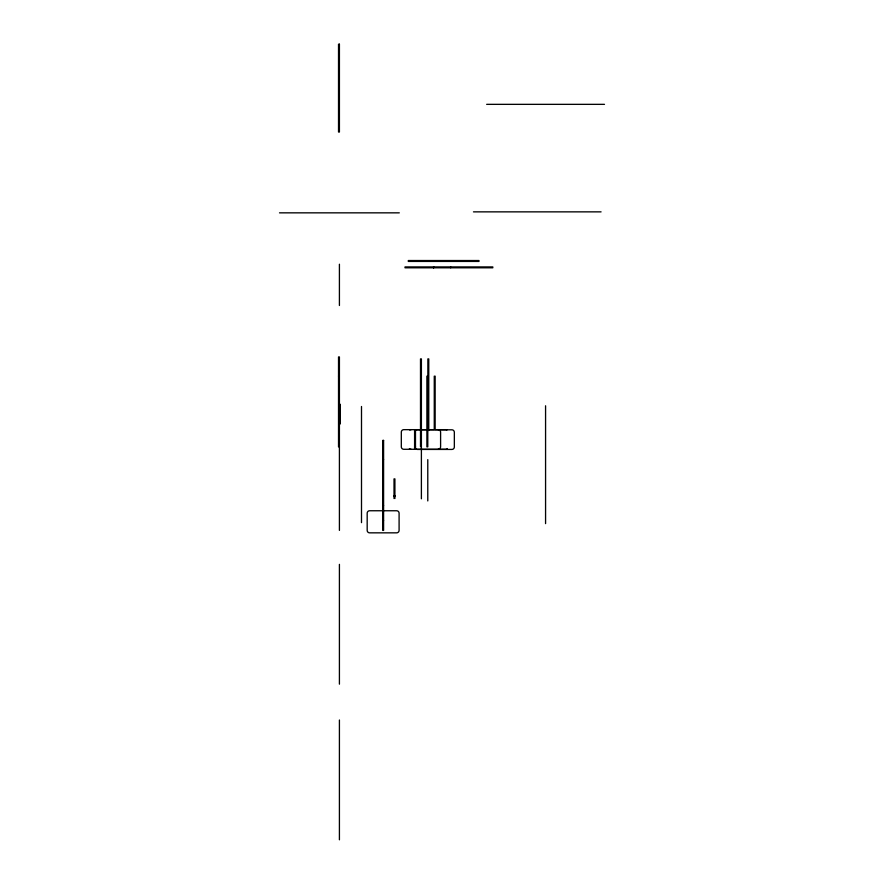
<?xml version="1.0" encoding="UTF-8"?>
<svg xmlns="http://www.w3.org/2000/svg" width="884" height="884" viewBox="0 0 884 884"><rect width="100%" height="100%" fill="white"/><g stroke="black" fill="none" stroke-linecap="round" stroke-linejoin="round"><path stroke-width="1.33" d="M486.664 104.345L604.49 104.345M473.47 211.862L601.076 211.862M279.51 212.845L399.303 212.845M408.242 260.537L478.984 260.537L478.984 261.421L408.242 261.421M404.994 266.924L492.808 266.924L492.808 267.797L404.994 267.797M338.528 376.175L339.412 376.175M427.779 376.175L426.895 376.175L426.895 446.917M339.412 404.319L340.285 404.319L340.285 423.944M339.412 421.502L340.285 421.502M434.243 429.801L417.513 429.801A2.453 2.453 0 0 0 416.386 430.077M435.16 429.801L451.89 429.801A2.453 2.453 0 0 1 454.343 432.254L454.343 446.984A2.453 2.453 0 0 1 451.89 449.437L417.513 449.437A2.453 2.453 0 0 1 415.778 448.718M414.596 446.74L415.48 446.752M414.596 446.984L415.48 446.984M382.706 459.636L383.59 459.636M394.021 495.847L394.905 495.836M394.021 496.079L394.905 496.079M382.706 505.46L383.59 505.46M382.673 510.753L369.634 510.753A2.453 2.453 0 0 0 367.18 513.206L367.18 530.389A2.453 2.453 0 0 0 369.634 532.842L396.629 532.842A2.453 2.453 0 0 0 399.093 530.389L399.093 513.206A2.453 2.453 0 0 0 396.629 510.753L383.59 510.753M382.673 520.566L383.59 520.566M545.572 405.789L545.572 523.626M450.685 266.924L450.685 267.797M435.149 429.447L435.149 376.175L434.265 376.175L434.265 429.447M433.746 266.924L433.746 267.797M433.503 266.924L433.503 267.797M428.762 430.508L428.762 358.904L427.878 358.904L427.779 446.917M427.779 459.636L427.779 500.93M421.392 498.786L421.392 358.904L420.508 358.904L420.508 446.729M415.48 449.426L415.48 429.801L414.596 429.801L414.596 449.426M394.905 498.521L394.905 478.896L394.021 478.896L394.021 498.521M361.501 406.496L361.501 522.643M339.412 264.217L339.412 305.499M339.412 530.389L339.412 356.937L338.528 356.937L338.528 446.917M339.412 564.368L339.412 684.161M339.412 720.007L339.412 839.8M438.144 429.657A2.453 2.453 0 0 1 440.597 432.11L440.597 446.84A2.453 2.453 0 0 1 438.144 449.293M409.789 430.055A2.453 2.453 0 0 1 411.137 429.657M446.851 430.055A2.453 2.453 0 0 0 445.503 429.657L403.767 429.657A2.453 2.453 0 0 0 401.314 432.11L401.314 446.84A2.453 2.453 0 0 0 403.767 449.293L445.503 449.293A2.453 2.453 0 0 0 447.238 448.575M411.137 449.293A2.453 2.453 0 0 1 409.402 448.575M339.412 44.2L338.528 44.2L338.528 132.036L339.412 132.036L339.412 44.2M340.285 421.259L339.412 421.259L340.285 421.259M383.59 440.409L382.706 440.409L382.706 530.389L383.59 530.389L383.59 440.409"/></g></svg>
